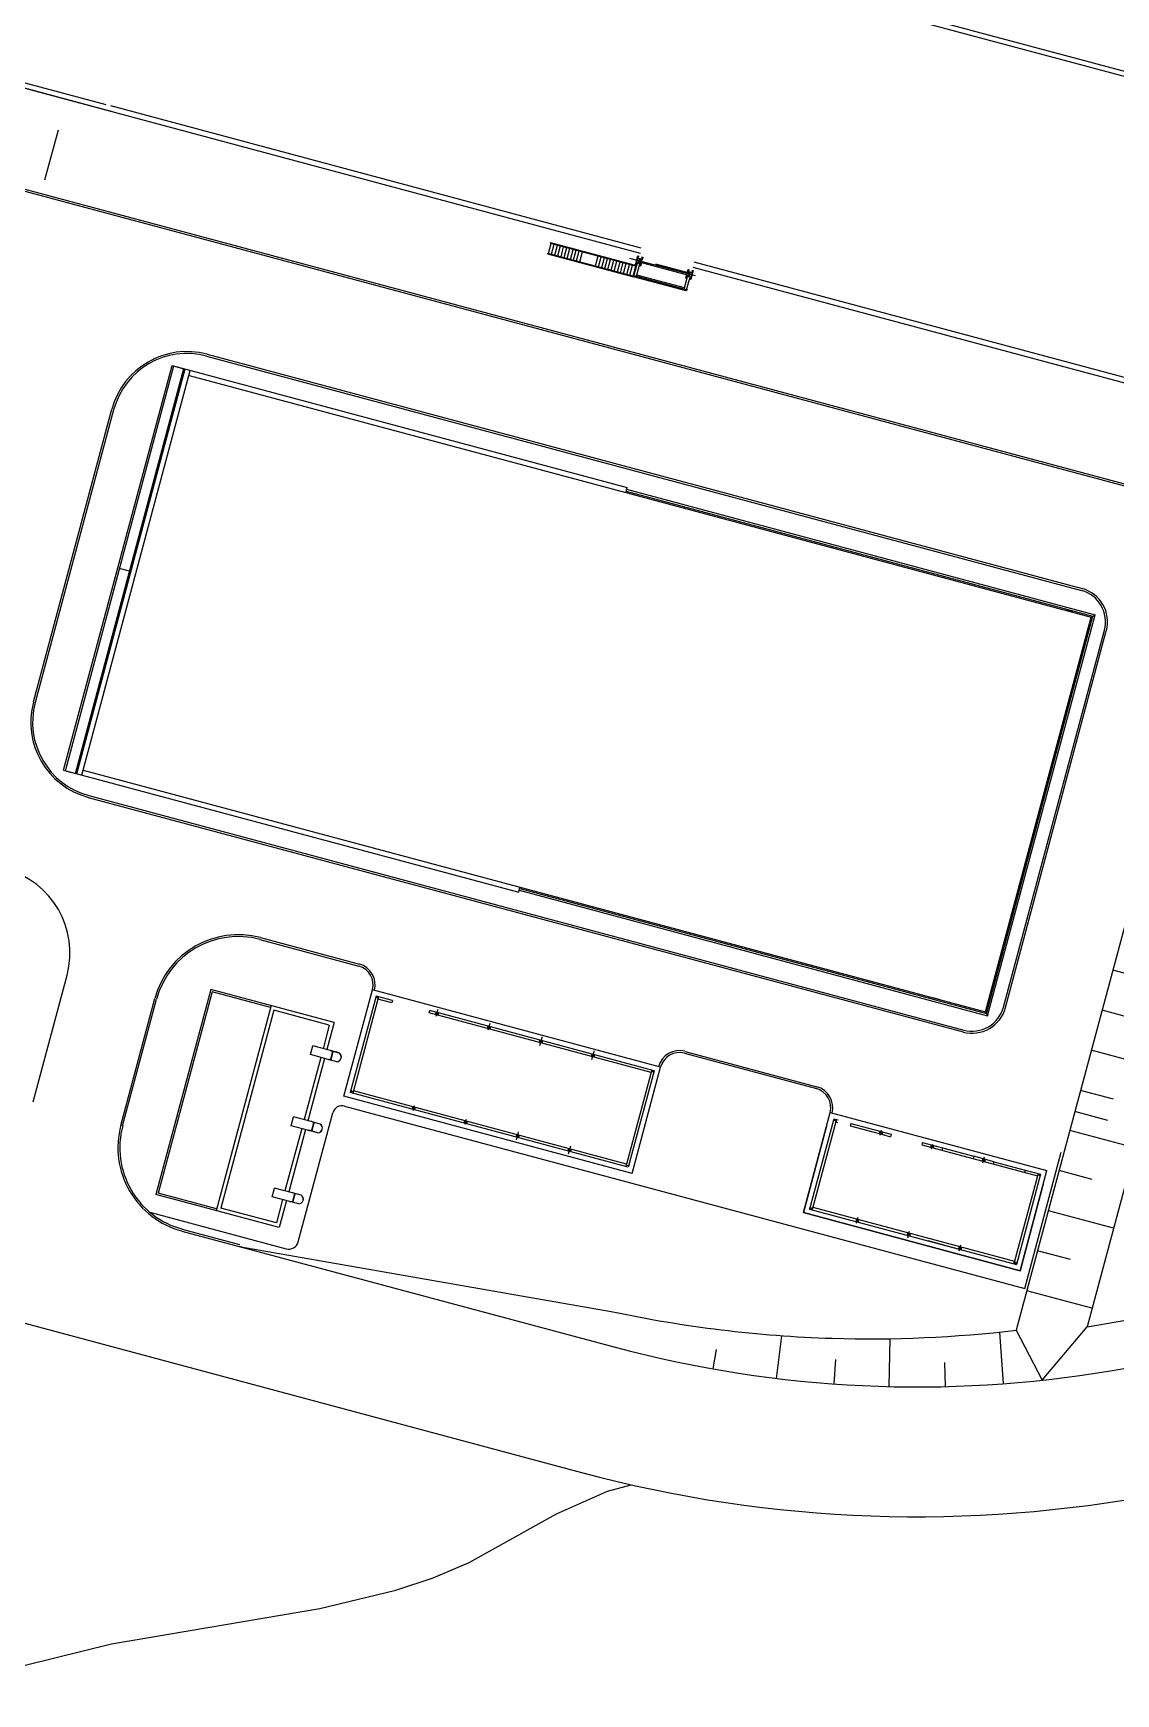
# Model space of a CAD drawing. Header units: millimetres. Extents: x 0 to 42050, y 0 to 29700.
# Drawn here: x 36033 to 36724, y 25786 to 26847 of the extents above; entities that cross this region are included whole.
import ezdxf

# ---------------------------------------------------------------- set-up
doc = ezdxf.new("R2010")
doc.units = ezdxf.units.MM
doc.header["$LTSCALE"] = 50
doc.layers.add('CHAVE', color=8, linetype='Continuous', transparency=0.4)

# ---------------------------------------------------------------- blocks, each defined once
blk = doc.blocks.new('A$C348914f2')
at = {"layer": 'CHAVE'}
for p, q in [((-4745.5, -2401.2), (-5047.2, -2320.3)), ((-5046.3, -2317.1), (-4747.8, -2397.1)), ((-5618.3, -2362.9), (-5129.7, -2493.8)), ((-5617.5, -2359.7), (-5471, -2398.9)), ((-5466.6, -2403.5), (-5617.5, -2363.1)), ((-5128.9, -2490.6), (-5467.8, -2399.8)), ((-5501.4, -2415.3), (-5510, -2447.3)), ((-5646.8, -2421), (-4786.8, -2651.5)), ((-5646.5, -2419.8), (-4786.5, -2650.3)), ((-5188.2, -2494), (-5186.5, -2487.6)), ((-5187, -2487), (-5187.1, -2487.4)), ((-5187.1, -2487.4), (-5132, -2502.2)), ((-5187, -2487), (-5131.9, -2501.8)), ((-5186.2, -2494.5), (-5184.5, -2488.1)), ((-5184.2, -2495.1), (-5182.5, -2488.7)), ((-5182.2, -2495.6), (-5180.5, -2489.2)), ((-5180.2, -2496.2), (-5178.5, -2489.7)), ((-5178.2, -2496.7), (-5176.5, -2490.3)), ((-5176.2, -2497.2), (-5174.5, -2490.8)), ((-5174.2, -2497.8), (-5172.5, -2491.4)), ((-5172.2, -2498.3), (-5170.5, -2491.9)), ((-5188.8, -2493.8), (-5188.9, -2494.2)), ((-5188.9, -2494.2), (-5133.8, -2509)), ((-5188.8, -2493.8), (-5133.7, -2508.6)), ((-5170.2, -2498.8), (-5168.5, -2492.4)), ((-5168.2, -2499.4), (-5166.5, -2493)), ((-5166.5, -2499.8), (-5166.6, -2500.2)), ((-5164.7, -2493), (-5164.8, -2493.4)), ((-5158.5, -2502), (-5158.6, -2502.4)), ((-5158.2, -2502), (-5156.5, -2495.6)), ((-5156.7, -2495.2), (-5156.8, -2495.6)), ((-5156.2, -2502.6), (-5154.5, -2496.2)), ((-5154.2, -2503.1), (-5152.5, -2496.7)), ((-5152.2, -2503.7), (-5150.5, -2497.3)), ((-5150.2, -2504.2), (-5148.5, -2497.8)), ((-5148.2, -2504.7), (-5146.5, -2498.3)), ((-5146.2, -2505.3), (-5144.5, -2498.9)), ((-5144.2, -2505.8), (-5142.5, -2499.4)), ((-5142.2, -2506.3), (-5140.5, -2499.9)), ((-5140.2, -2506.9), (-5138.5, -2500.5)), ((-5138.2, -2507.4), (-5136.5, -2501)), ((-5094.3, -2508.4), (-5136.2, -2497.2)), ((-5136.2, -2507.9), (-5134.5, -2501.5)), ((-5134.2, -2508.5), (-5132.4, -2502.1)), ((-5133.8, -2509), (-5131.4, -2500.2)), ((-5132.8, -2502), (-5132.7, -2501.6)), ((-5132, -2500.9), (-5132.6, -2501.2)), ((-5132.2, -2509.4), (-5129.8, -2500.6)), ((-5130.8, -2496.1), (-5131.1, -2495.6)), ((-5098.5, -2508.2), (-5130.3, -2499.6)), ((-5128.3, -2498.5), (-5129.9, -2498)), ((-5129.6, -2501.5), (-5129.4, -2502.1)), ((-5128.4, -2496.7), (-5127.9, -2496.4)), ((-5098.1, -2506.6), (-5119.7, -2500.8)), ((-5096.1, -2502.8), (-4797.6, -2582.8)), ((-4793.5, -2580.5), (-5095.2, -2499.6)), ((-5134.6, -2508.8), (-5134.5, -2508.4)), ((-5099.2, -2517.4), (-5134.1, -2508.1)), ((-5100.2, -2518), (-5133.8, -2509)), ((-5101.3, -2516), (-5131.8, -2507.8)), ((-5101.8, -2517.6), (-5099.4, -2508.8)), ((-5100, -2509.5), (-5100.5, -2509.8)), ((-5100.2, -2518), (-5097.8, -2509.2)), ((-5098.7, -2504.7), (-5099, -2504.2)), ((-5097.6, -2510.1), (-5097.3, -2510.6)), ((-5096.3, -2505.3), (-5095.8, -2505)), ((-5497.9, -2824.1), (-5428.6, -2565.6)), ((-5496.7, -2824.4), (-5427.4, -2565.9)), ((-5428.6, -2565.6), (-5138, -2643.4)), ((-5427, -2566), (-5421.9, -2567.4)), ((-5406.6, -2559.6), (-4847.8, -2709.3)), ((-5406.3, -2558.4), (-4847.4, -2708.1)), ((-5490.3, -2826.1), (-5421, -2567.6)), ((-5489.5, -2826.3), (-5420.2, -2567.8)), ((-5486.3, -2827.2), (-5417, -2568.7)), ((-5417.8, -2571.9), (-4841.6, -2726.3)), ((-5467.2, -2593.6), (-5517.3, -2780.5)), ((-5466, -2593.9), (-5516.1, -2780.9)), ((-5138.8, -2646.6), (-5138, -2643.4)), ((-5138.6, -2645.8), (-4840.6, -2725.7)), ((-5138.3, -2644.6), (-4839, -2724.8)), ((-5461.7, -2695.2), (-5456.1, -2696.7)), ((-4760.5, -2700.8), (-4889.4, -3181.7)), ((-4718.9, -2712), (-4844.2, -3179.6)), ((-4907.7, -2980.9), (-4839, -2724.8)), ((-4853.5, -2723.1), (-4857.6, -2722)), ((-4841.6, -2726.3), (-4839, -2724.8)), ((-4909.1, -2978.4), (-4841.6, -2726.3)), ((-4908.5, -2979.4), (-4840.6, -2725.7)), ((-4897.6, -2975.3), (-4833.1, -2734.7)), ((-4896.4, -2975.6), (-4831.9, -2735)), ((-5497.9, -2824.1), (-5207.2, -2901.9)), ((-5496, -2824.6), (-5490.9, -2825.9)), ((-5485.4, -2824), (-4909.1, -2978.4)), ((-5482.1, -2841.4), (-4923.3, -2991.2)), ((-5481.8, -2840.2), (-4923, -2990)), ((-6591.8, -2890.8), (-5167.1, -3272.5)), ((-5207.2, -2901.9), (-5206.4, -2898.7)), ((-5206.9, -2900.7), (-4907.7, -2980.9)), ((-5206.6, -2899.5), (-4908.5, -2979.4)), ((-5372.5, -2932.1), (-5309.4, -2949.1)), ((-5372.2, -2930.9), (-5309, -2947.9)), ((-5517.4, -3035.9), (-5495.7, -2954.9)), ((-4786.2, -2962.8), (-4827.8, -2951.7)), ((-5403.8, -2964.1), (-5438.9, -3095.1)), ((-5402.9, -2965.6), (-5437.4, -3094.2)), ((-5325.1, -2985.2), (-5403.8, -2964.1)), ((-5365.7, -2975.6), (-5402.9, -2965.6)), ((-5318.9, -3032.3), (-5300.6, -2964.3)), ((-5298.3, -2968.3), (-5314.8, -3029.9)), ((-5296.7, -2968.7), (-5312.8, -3028.8)), ((-5300.6, -2964.3), (-5300.6, -2964.2)), ((-5116.6, -3013.6), (-5300.6, -2964.3)), ((-5299.4, -2964.6), (-5299.4, -2964.5)), ((-5298.3, -2968.3), (-5298.7, -2969.9)), ((-5298.2, -2968.3), (-5298.6, -2969.9)), ((-5298.2, -2968.3), (-5298.6, -2969.9)), ((-5297, -2969.5), (-5298.4, -2969.1)), ((-5297, -2969.5), (-5298.4, -2969.1)), ((-5297, -2969.6), (-5298.4, -2969.2)), ((-5287.9, -2971.1), (-5298.3, -2968.3)), ((-5296.8, -2968.7), (-5297.2, -2970.3)), ((-5296.8, -2968.7), (-5297.2, -2970.3)), ((-5296.7, -2968.7), (-5297.1, -2970.3)), ((-5296.7, -2968.7), (-5297.1, -2970.3)), ((-4938.6, -2970.5), (-4942.8, -2969.4)), ((-5461.4, -3050.9), (-5439.7, -2969.9)), ((-5460.2, -3051.2), (-5438.5, -2970.2)), ((-5365.4, -2974.4), (-5400.5, -3105.4)), ((-5363.6, -2977.4), (-5397.4, -3103.7)), ((-5328.2, -2986.9), (-5363.6, -2977.4)), ((-5288.3, -2972.7), (-5297.1, -2970.3)), ((-5287.9, -2971.1), (-5288.3, -2972.7)), ((-5264.3, -2979.1), (-5263.9, -2977.5)), ((-5122.7, -3017.1), (-5264.3, -2979.1)), ((-5120.6, -3016), (-5263.9, -2977.5)), ((-5260.1, -2978.6), (-5260.5, -2980.2)), ((-5260, -2978.6), (-5260.4, -2980.2)), ((-5258.8, -2979.7), (-5260.2, -2979.3)), ((-5258.8, -2979.8), (-5260.2, -2979.4)), ((-5259.9, -2981.1), (-5258.7, -2976.6)), ((-5258.6, -2979), (-5259, -2980.6)), ((-5258.5, -2979), (-5258.9, -2980.6)), ((-4909.1, -2978.4), (-4907.7, -2980.9)), ((-4813.5, -2983), (-4834.6, -2977.3)), ((-5328.2, -2986.9), (-5332.2, -3001.9)), ((-5325.1, -2985.2), (-5329.8, -3002.5)), ((-5226.9, -2987.5), (-5227.3, -2989.1)), ((-5226.8, -2987.5), (-5227.2, -2989.1)), ((-5225.6, -2988.6), (-5227, -2988.3)), ((-5225.6, -2988.7), (-5227, -2988.3)), ((-5226.7, -2989.9), (-5225.5, -2985.5)), ((-5225.3, -2987.9), (-5225.8, -2989.5)), ((-5225.3, -2987.9), (-5225.7, -2989.5)), ((-5340.3, -3005.7), (-5338.8, -3000.1)), ((-5327.5, -3003.1), (-5338.8, -3000.1)), ((-5193.7, -2996.4), (-5194.1, -2998)), ((-5193.6, -2996.4), (-5194, -2998)), ((-5192.3, -2997.5), (-5193.8, -2997.2)), ((-5192.4, -2997.6), (-5193.8, -2997.2)), ((-5193.7, -2999.8), (-5192.3, -2994.7)), ((-5192.1, -2996.8), (-5192.6, -2998.4)), ((-5192.1, -2996.8), (-5192.5, -2998.4)), ((-5192.3, -2994.7), (-5192.3, -2994.4)), ((-5333.7, -3007.5), (-5344.3, -3047.2)), ((-5331.3, -3008.1), (-5341.9, -3047.9)), ((-5329, -3008.7), (-5340.3, -3005.7)), ((-5329, -3008.8), (-5329.1, -3009.1)), ((-5329.1, -3009.1), (-5329.1, -3009.1)), ((-5323.3, -3010.2), (-5329, -3008.7)), ((-5323.3, -3010.2), (-5329, -3008.7)), ((-5328.6, -3008.9), (-5329, -3008.8)), ((-5328.6, -3008.8), (-5328.6, -3008.9)), ((-5327.6, -3008.6), (-5327.7, -3009.1)), ((-5327, -3008.8), (-5327.6, -3008.6)), ((-5327.5, -3003.1), (-5327.4, -3002.7)), ((-5327.1, -3003.2), (-5327.5, -3003.1)), ((-5321.8, -3004.6), (-5327.5, -3003.1)), ((-5321.9, -3004.7), (-5327.5, -3003.2)), ((-5327.4, -3002.7), (-5327.4, -3002.7)), ((-5325.9, -3003.5), (-5327.4, -3009.1)), ((-5326.1, -3004), (-5327.4, -3008.7)), ((-5326, -3004), (-5327.2, -3008.7)), ((-5327.1, -3003.2), (-5327.1, -3003.2)), ((-5327, -3008.8), (-5327.1, -3009.2)), ((-5326.2, -3003.5), (-5326.4, -3003.9)), ((-5325.7, -3004.1), (-5326.4, -3003.9)), ((-5325.6, -3003.6), (-5325.7, -3004.1)), ((-5160.4, -3005.3), (-5160.9, -3006.9)), ((-5160.4, -3005.3), (-5160.8, -3006.9)), ((-5159.1, -3006.5), (-5160.6, -3006.1)), ((-5159.1, -3006.5), (-5160.6, -3006.1)), ((-5160.5, -3008.7), (-5159.1, -3003.6)), ((-5158.9, -3005.7), (-5159.4, -3007.3)), ((-5158.8, -3005.7), (-5159.3, -3007.3)), ((-5159.1, -3003.6), (-5159.1, -3003.3)), ((-5101.3, -3004.8), (-5017, -3027.4)), ((-5101, -3003.6), (-5016.7, -3026.2)), ((-4799.9, -3014.1), (-4841.5, -3002.9)), ((-5122.2, -3015.5), (-5138.3, -3075.6)), ((-5120.6, -3016), (-5137.2, -3077.6)), ((-5134.8, -3081.6), (-5116.6, -3013.6)), ((-5122.2, -3015.5), (-5122.7, -3017.1)), ((-5122.1, -3015.6), (-5122.6, -3017.2)), ((-5120.9, -3016.7), (-5122.4, -3016.3)), ((-5120.9, -3016.8), (-5122.4, -3016.4)), ((-5120.7, -3015.9), (-5121.1, -3017.5)), ((-5120.6, -3016), (-5121.1, -3017.6)), ((-5117.8, -3013.3), (-5117.8, -3013.3)), ((-5116.6, -3013.6), (-5116.6, -3013.6)), ((-5134.8, -3081.6), (-5318.9, -3032.3)), ((-5314.3, -3028.4), (-5314.8, -3030)), ((-5314.3, -3028.4), (-5314.8, -3030)), ((-5314.3, -3028.4), (-5314.8, -3030)), ((-5314.3, -3028.4), (-5314.8, -3030)), ((-5137.2, -3077.6), (-5314.8, -3029.9)), ((-5313.1, -3029.5), (-5314.5, -3029.1)), ((-5313.1, -3029.5), (-5314.5, -3029.2)), ((-5312.9, -3028.7), (-5313.3, -3030.3)), ((-5312.8, -3028.8), (-5313.2, -3030.4)), ((-5138.3, -3075.6), (-5312.8, -3028.8)), ((-4827.3, -3034.2), (-4848.4, -3028.5)), ((-5348.1, -3125.3), (-5326, -3042.9)), ((-5318.4, -3038.5), (-4884, -3155)), ((-5275, -3038.9), (-5275.4, -3040.5)), ((-5274.9, -3038.9), (-5275.3, -3040.5)), ((-5273.7, -3040.1), (-5275.1, -3039.7)), ((-5273.7, -3040.2), (-5275.1, -3039.8)), ((-5274, -3038.3), (-5274.8, -3041.5)), ((-5273.5, -3039.3), (-5273.9, -3040.9)), ((-5273.4, -3039.3), (-5273.8, -3040.9)), ((-5025.4, -3106.6), (-5008.3, -3042.6)), ((-5008.3, -3042.6), (-4869.8, -3079.7)), ((-4830.9, -3047.8), (-4852, -3042.1)), ((-5345.8, -3052.9), (-5356.5, -3092.6)), ((-5343.4, -3053.5), (-5354.1, -3093.3)), ((-5352.5, -3051.1), (-5351, -3045.5)), ((-5341.2, -3054.1), (-5352.5, -3051.1)), ((-5339.7, -3048.5), (-5351, -3045.5)), ((-5335.5, -3055.6), (-5341.2, -3054)), ((-5335.5, -3055.6), (-5341.2, -3054.1)), ((-5341.1, -3054.2), (-5341.2, -3054.5)), ((-5340.8, -3054.3), (-5341.1, -3054.2)), ((-5340.8, -3054.2), (-5340.8, -3054.3)), ((-5339.8, -3054), (-5339.9, -3054.4)), ((-5339.1, -3054.2), (-5339.8, -3054)), ((-5334, -3050.1), (-5339.7, -3048.5)), ((-5334, -3050), (-5339.7, -3048.5)), ((-5339.6, -3048.5), (-5339.5, -3048.1)), ((-5339.5, -3048.1), (-5339.6, -3048.1)), ((-5339.3, -3048.5), (-5339.6, -3048.5)), ((-5338.1, -3048.9), (-5339.6, -3054.5)), ((-5338.3, -3049.4), (-5339.5, -3054.1)), ((-5338.1, -3049.4), (-5339.4, -3054.1)), ((-5339.3, -3048.6), (-5339.3, -3048.5)), ((-5339.1, -3054.2), (-5339.3, -3054.6)), ((-5338.4, -3048.8), (-5338.5, -3049.3)), ((-5337.9, -3049.5), (-5338.5, -3049.3)), ((-5337.8, -3049), (-5337.9, -3049.5)), ((-5241.8, -3047.8), (-5242.2, -3049.4)), ((-5241.7, -3047.8), (-5242.1, -3049.4)), ((-5240.5, -3049), (-5241.9, -3048.6)), ((-5240.5, -3049.1), (-5241.9, -3048.7)), ((-5240.8, -3047.2), (-5241.6, -3050.4)), ((-5240.3, -3048.2), (-5240.7, -3049.8)), ((-5240.2, -3048.2), (-5240.6, -3049.8)), ((-5010.6, -3051.4), (-5025.4, -3106.6)), ((-5006.1, -3047.5), (-5021.4, -3104.3)), ((-5004.7, -3048.7), (-5019.3, -3103.1)), ((-5005.8, -3046.7), (-5006.3, -3048.3)), ((-5005.9, -3046.7), (-5006.3, -3048.3)), ((-5005.8, -3046.7), (-5006.3, -3048.3)), ((-5006.1, -3047.5), (-5004.6, -3047.9)), ((-5006.1, -3047.5), (-5004.6, -3047.9)), ((-5006, -3047.4), (-5004.6, -3047.8)), ((-5005.9, -3046.7), (-5003.1, -3047.4)), ((-5004.4, -3047.1), (-5004.8, -3048.7)), ((-5004.4, -3047.1), (-5004.8, -3048.7)), ((-5004.3, -3047.1), (-5004.7, -3048.7)), ((-5004.7, -3048.7), (-5003.5, -3049)), ((-4995.1, -3049.6), (-4995.5, -3051.2)), ((-4995.5, -3051.2), (-4972.9, -3057.2)), ((-4995.1, -3049.6), (-4972.5, -3055.6)), ((-4976.3, -3057.1), (-4975.5, -3054)), ((-4813.6, -3065.3), (-4855.2, -3054.1)), ((-5341.2, -3054.5), (-5341.3, -3054.5)), ((-5208.6, -3056.7), (-5209, -3058.3)), ((-5208.5, -3056.7), (-5208.9, -3058.3)), ((-5207.3, -3057.9), (-5208.7, -3057.5)), ((-5207.3, -3058), (-5208.7, -3057.6)), ((-5208.6, -3060.1), (-5207.3, -3055)), ((-5207.5, -3056.1), (-5208.4, -3059.3)), ((-5207, -3057.1), (-5207.5, -3058.7)), ((-5207, -3057.1), (-5207.4, -3058.7)), ((-5175.4, -3069.1), (-5174, -3063.9)), ((-4976.5, -3054.5), (-4976.9, -3056.1)), ((-4976.4, -3054.6), (-4976.9, -3056.2)), ((-4976.6, -3055.3), (-4975.2, -3055.7)), ((-4976.6, -3055.4), (-4975.2, -3055.8)), ((-4975.5, -3056.5), (-4969.7, -3058.1)), ((-4975, -3054.9), (-4975.4, -3056.5)), ((-4974.9, -3055), (-4975.3, -3056.6)), ((-4975, -3054.9), (-4969.3, -3056.5)), ((-4969.3, -3056.5), (-4969.7, -3058.1)), ((-4949.3, -3061.8), (-4949.7, -3063.4)), ((-4949.7, -3063.4), (-4875.9, -3083.2)), ((-4949.3, -3061.8), (-4936.5, -3065.3)), ((-4943.7, -3063.3), (-4944.1, -3064.9)), ((-4943.6, -3063.4), (-4944, -3065)), ((-4943.8, -3064.1), (-4942.4, -3064.5)), ((-4943.8, -3064.2), (-4942.4, -3064.6)), ((-4943.5, -3065.9), (-4942.7, -3062.8)), ((-4942.2, -3063.7), (-4942.6, -3065.3)), ((-4942.1, -3063.8), (-4942.5, -3065.4)), ((-5175.4, -3065.6), (-5175.8, -3067.2)), ((-5175.3, -3065.6), (-5175.7, -3067.2)), ((-5174, -3066.8), (-5175.5, -3066.4)), ((-5174.1, -3066.9), (-5175.5, -3066.5)), ((-5173.8, -3066), (-5174.3, -3067.6)), ((-5173.8, -3066.1), (-5174.2, -3067.7)), ((-4936.5, -3065.3), (-4936.9, -3066.9)), ((-4936.5, -3065.3), (-4916.5, -3070.6)), ((-4916.5, -3070.6), (-4916.9, -3072.2)), ((-4903.7, -3074.1), (-4916.5, -3070.6)), ((-4910.9, -3072.1), (-4911.3, -3073.7)), ((-4910.8, -3072.1), (-4911.2, -3073.7)), ((-4911, -3072.9), (-4909.6, -3073.3)), ((-4911, -3073), (-4909.6, -3073.4)), ((-4910.7, -3074.7), (-4909.7, -3070.9)), ((-4909.4, -3072.5), (-4909.8, -3074.1)), ((-4909.3, -3072.6), (-4909.7, -3074.2)), ((-4903.7, -3074.1), (-4904.1, -3075.7)), ((-4903.7, -3074.1), (-4883.7, -3079.4)), ((-4884, -3155), (-4860.7, -3068)), ((-5138.3, -3075.6), (-5138.8, -3077.2)), ((-5138.3, -3075.6), (-5138.7, -3077.2)), ((-5138.3, -3075.6), (-5138.7, -3077.2)), ((-5138.3, -3075.6), (-5138.7, -3077.2)), ((-5138.3, -3075.6), (-5138.7, -3077.2)), ((-5137, -3076.8), (-5138.5, -3076.4)), ((-5136.8, -3076), (-5137.2, -3077.6)), ((-5136.7, -3076), (-5137.2, -3077.6)), ((-4875.5, -3081.6), (-4890.5, -3137.6)), ((-4873.9, -3082), (-4889.3, -3139.7)), ((-4887, -3143.7), (-4869.8, -3079.7)), ((-4883.7, -3079.4), (-4884.1, -3081)), ((-4883.7, -3079.4), (-4873.9, -3082)), ((-4875.5, -3081.6), (-4875.9, -3083.2)), ((-4875.5, -3081.6), (-4875.9, -3083.2)), ((-4875.4, -3081.6), (-4875.8, -3083.2)), ((-4875.4, -3081.6), (-4875.8, -3083.2)), ((-4875.6, -3082.4), (-4874.1, -3082.8)), ((-4875.6, -3082.4), (-4874.1, -3082.8)), ((-4875.6, -3082.5), (-4874.2, -3082.9)), ((-4873.9, -3082), (-4874.4, -3083.6)), ((-4873.9, -3082), (-4874.4, -3083.6)), ((-4873.9, -3082), (-4874.3, -3083.6)), ((-4841, -3085.4), (-4862.1, -3079.7)), ((-5360.2, -3116.2), (-5438.9, -3095.1)), ((-5400.2, -3104.2), (-5437.4, -3094.2)), ((-5364.6, -3096.5), (-5363.1, -3090.9)), ((-5353.3, -3099.5), (-5364.6, -3096.5)), ((-5351.8, -3093.9), (-5363.1, -3090.9)), ((-5351.8, -3093.8), (-5351.7, -3093.5)), ((-5351.4, -3093.9), (-5351.8, -3093.8)), ((-5346.2, -3095.4), (-5351.8, -3093.9)), ((-5346.2, -3095.4), (-5351.8, -3093.9)), ((-5351.7, -3093.5), (-5351.7, -3093.5)), ((-5350.2, -3094.3), (-5351.7, -3099.9)), ((-5350.4, -3094.7), (-5351.7, -3099.4)), ((-5350.3, -3094.8), (-5351.5, -3099.5)), ((-5351.4, -3094), (-5351.4, -3093.9)), ((-5350.6, -3094.2), (-5350.7, -3094.7)), ((-5350, -3094.8), (-5350.7, -3094.7)), ((-5349.9, -3094.4), (-5350, -3094.8)), ((-4872.2, -3088.5), (-4887, -3143.7)), ((-5442.8, -3106.3), (-5355.7, -3129.7)), ((-5362, -3113.2), (-5397.4, -3103.7)), ((-5358, -3098.2), (-5362, -3113.2)), ((-5355.6, -3098.9), (-5360.2, -3116.2)), ((-5353.3, -3099.5), (-5353.4, -3099.9)), ((-5353.4, -3099.9), (-5353.4, -3099.9)), ((-5347.7, -3100.9), (-5353.3, -3099.4)), ((-5352.9, -3099.6), (-5353.3, -3099.5)), ((-5347.7, -3101), (-5353.3, -3099.5)), ((-5352.9, -3099.6), (-5352.9, -3099.6)), ((-5351.9, -3099.4), (-5352.1, -3099.8)), ((-5351.3, -3099.5), (-5351.9, -3099.4)), ((-5351.3, -3099.5), (-5351.4, -3100)), ((-5025.4, -3106.6), (-4887, -3143.7)), ((-4887, -3143.7), (-5025.4, -3106.6)), ((-5021.4, -3104.3), (-5020.9, -3102.7)), ((-5021.4, -3104.3), (-4889.3, -3139.7)), ((-5020.8, -3102.7), (-5021.3, -3104.3)), ((-5021.3, -3104.3), (-5020.8, -3102.7)), ((-5021.3, -3104.3), (-5020.8, -3102.7)), ((-5021.1, -3103.5), (-5019.6, -3103.9)), ((-5019.6, -3103.9), (-5021.1, -3103.5)), ((-5019.6, -3103.9), (-5021.1, -3103.5)), ((-5019.6, -3103.9), (-5021.1, -3103.5)), ((-5019.3, -3103.1), (-5019.8, -3104.7)), ((-5019.4, -3103.1), (-5019.8, -3104.7)), ((-5019.4, -3103.1), (-5019.8, -3104.7)), ((-5019.4, -3103.1), (-5019.8, -3104.7)), ((-5019.8, -3104.7), (-5019.4, -3103.1)), ((-5019.8, -3104.7), (-5019.3, -3103.1)), ((-5019.8, -3104.7), (-5019.4, -3103.1)), ((-5019.8, -3104.7), (-5019.3, -3103.1)), ((-5019.3, -3103.1), (-4890.5, -3137.6)), ((-4827.3, -3116.5), (-4868.9, -3105.4)), ((-5422.1, -3117.2), (-5385.5, -3127)), ((-4991.4, -3110.6), (-4991.9, -3112.2)), ((-4991.5, -3110.6), (-4991.9, -3112.2)), ((-4991.6, -3111.4), (-4990.2, -3111.8)), ((-4991.4, -3113.4), (-4990.4, -3109.6)), ((-4990, -3111), (-4990.4, -3112.6)), ((-4990, -3111), (-4990.4, -3112.6)), ((-4990, -3111), (-4990.4, -3112.6)), ((-4990, -3111), (-4990.4, -3112.6)), ((-4989.9, -3111), (-4990.3, -3112.6)), ((-5422.4, -3118.4), (-5385.8, -3128.2)), ((-5381.6, -3129.3), (-5385.8, -3128.2)), ((-5385.8, -3128.2), (-5148.1, -3169.7)), ((-5385.8, -3128.2), (-5145.7, -3192.5)), ((-4958.7, -3119.4), (-4959.1, -3121)), ((-4958.6, -3119.4), (-4959, -3121)), ((-4958.8, -3120.2), (-4957.4, -3120.6)), ((-4958.6, -3122.2), (-4958.7, -3122.6)), ((-4958.6, -3122.2), (-4957.6, -3118.4)), ((-4957.2, -3119.8), (-4957.6, -3121.4)), ((-4957.2, -3119.8), (-4957.6, -3121.4)), ((-4957.2, -3119.8), (-4957.6, -3121.4)), ((-4957.2, -3119.8), (-4957.6, -3121.4)), ((-4957.1, -3119.8), (-4957.5, -3121.4)), ((-4945.9, -3124.5), (-4925.9, -3129.9)), ((-4925.9, -3128.2), (-4926.3, -3129.8)), ((-4925.8, -3128.2), (-4926.2, -3129.8)), ((-4925.8, -3131), (-4924.8, -3127.2)), ((-4926, -3129), (-4924.6, -3129.4)), ((-4924.4, -3128.6), (-4924.8, -3130.2)), ((-4924.4, -3128.6), (-4924.8, -3130.2)), ((-4924.4, -3128.6), (-4924.8, -3130.2)), ((-4924.4, -3128.6), (-4924.8, -3130.2)), ((-4924.3, -3128.6), (-4924.7, -3130.2)), ((-4890.5, -3137.6), (-4890.9, -3139.2)), ((-4890.9, -3139.2), (-4890.5, -3137.6)), ((-4890.4, -3137.7), (-4890.8, -3139.3)), ((-4890.8, -3139.3), (-4890.4, -3137.7)), ((-4890.8, -3139.3), (-4890.4, -3137.7)), ((-4890.6, -3138.4), (-4889.2, -3138.8)), ((-4889.2, -3138.8), (-4890.6, -3138.4)), ((-4890.6, -3138.5), (-4889.2, -3138.8)), ((-4889.2, -3138.9), (-4890.6, -3138.5)), ((-4889.2, -3138.8), (-4890.6, -3138.5)), ((-4888.9, -3138), (-4889.4, -3139.6)), ((-4888.9, -3138), (-4889.4, -3139.6)), ((-4888.9, -3138), (-4889.4, -3139.6)), ((-4888.9, -3138), (-4889.4, -3139.6)), ((-4889.4, -3139.6), (-4888.9, -3138)), ((-4889.4, -3139.6), (-4888.9, -3138)), ((-4889.3, -3139.7), (-4888.9, -3138.1)), ((-4854.7, -3136.6), (-4875.8, -3131)), ((-4841.1, -3167.7), (-4882.7, -3156.6)), ((-4872.8, -3213.6), (-4844.2, -3179.6)), ((-5039.4, -3185.2), (-5042.7, -3212.5)), ((-4970.1, -3187.1), (-4970.9, -3217.7)), ((-4900.2, -3182.9), (-4897.8, -3215.9)), ((-4889.4, -3181.7), (-4872.8, -3213.6)), ((-5081.1, -3194.1), (-5083.3, -3206.4)), ((-5004.8, -3200.5), (-5005.9, -3216)), ((-4935.2, -3202.4), (-4934.9, -3217.7))]:
    blk.add_line(p, q, dxfattribs=at)
at = {"layer": 'CHAVE', "flags": 128}
for points in [[(-5131.8, -2501.4), (-5132.6, -2501.2), (-5131.1, -2495.6), (-5130.3, -2495.8)], [(-5131.6, -2501), (-5132, -2500.9), (-5130.8, -2496.1)], [(-5130.8, -2496.1), (-5130.4, -2496.2)], [(-5128.8, -2500), (-5129.4, -2502.1), (-5130.2, -2501.8)], [(-5129.2, -2499.9), (-5129.6, -2501.5), (-5130, -2501.4)], [(-5128.8, -2496.6), (-5128.4, -2496.7), (-5128.8, -2498.3)], [(-5128.7, -2496.2), (-5127.9, -2496.4)], [(-5127.9, -2496.4), (-5128.4, -2498.4)], [(-5099.7, -2510), (-5100.5, -2509.8), (-5100, -2507.8)], [(-5099.6, -2509.6), (-5100, -2509.5), (-5099.6, -2507.9)], [(-5099.6, -2506.2), (-5099, -2504.2), (-5098.2, -2504.4)], [(-5099.2, -2506.3), (-5098.7, -2504.7)], [(-5098.7, -2504.7), (-5098.3, -2504.8)], [(-5095.8, -2505), (-5097.3, -2510.6), (-5098.1, -2510.4)], [(-5096.7, -2505.2), (-5096.3, -2505.3), (-5097.6, -2510.1), (-5098, -2510)], [(-5096.6, -2504.8), (-5095.8, -2505)], [(-6041.2, -3357.6), (-5963.9, -3381.3), (-5895.9, -3398.3), (-5860.6, -3404.7), (-5829.7, -3408.6), (-5731.9, -3413.9), (-5630.9, -3413.8), (-5600.2, -3411.9), (-5575.3, -3408.5), (-5467.4, -3381.9), (-5334.2, -3359.4), (-5285.8, -3347.8), (-5261.9, -3339.8), (-5238.9, -3330.1), (-5183, -3298.9), (-5150.4, -3284.5), (-5135.4, -3280.4)], [(-4844.2, -3179.6), (-4746.7, -3162.7), (-4658.5, -3139), (-4574.5, -3105.1), (-4535, -3090)]]:
    blk.add_lwpolyline(points, dxfattribs=at)
for points in [[(-5130.6, -2497.2), (-5130.6, -2497), (-5129, -2497.4), (-5129, -2497.6), (-5129.7, -2497.4), (-5130.5, -2500.3), (-5129.8, -2500.5), (-5129.8, -2500.6), (-5131.4, -2500.2), (-5131.4, -2500), (-5130.7, -2500.2), (-5129.9, -2497.4)], [(-5098.6, -2505.8), (-5098.6, -2505.6), (-5097, -2506), (-5097, -2506.2), (-5097.7, -2506), (-5098.5, -2508.8), (-5097.8, -2509), (-5097.8, -2509.2), (-5099.4, -2508.8), (-5099.4, -2508.6), (-5098.7, -2508.8), (-5097.9, -2506)]]:
    blk.add_lwpolyline(points, close=True, dxfattribs=at)
at = {"layer": 'CHAVE'}
for centre, radius, start, end in [((-5419.1, -2606.4), 49.7, 74.9999, 164.9999), ((-5419.1, -2606.4), 48.5, 74.9999, 164.9999), ((-4853.1, -2729.3), 20.7, 344.9999, 74.9999), ((-4853.1, -2729.3), 22, 344.9999, 74.9999), ((-5469.2, -2793.4), 49.7, 164.9999, 254.9999), ((-5469.2, -2793.4), 48.5, 164.9999, 254.9999), ((-5548.9, -2940.6), 55.1, 344.9999, 74.9999), ((-5386.4, -2984.2), 55.1, 74.9999, 164.9998), ((-5386.4, -2984.2), 53.9, 74.9999, 164.9998), ((-5312.5, -2961), 13.6, 344.9999, 74.9999), ((-5312.5, -2961), 12.3, 344.9999, 74.9999), ((-4917.6, -2970), 22, 254.9999, 344.9999), ((-4917.6, -2970), 20.7, 254.9999, 344.9999), ((-5323.5, -3007.2), 3.04, 272.182, 57.8179), ((-5323.5, -3007.2), 2.98, 272.3341, 57.6658), ((-5104.6, -3016.8), 13.7, 74.9999, 164.9999), ((-5104.6, -3016.8), 12.4, 74.9999, 164.9999), ((-5020.3, -3039.4), 12.4, 344.9999, 74.9999), ((-5020.3, -3039.4), 13.7, 344.9999, 74.9999), ((-5320, -3044.5), 6.21, 74.9875, 164.9999), ((-5408.1, -3065.1), 55.1, 164.9998, 254.9999), ((-5408.1, -3065.1), 53.9, 164.9998, 254.9999), ((-5335.6, -3052.6), 3.04, 272.182, 57.8179), ((-5335.6, -3052.6), 2.98, 272.3341, 57.6658), ((-5347.8, -3098), 3.04, 272.182, 57.8179), ((-5347.8, -3098), 2.98, 272.3341, 57.6658), ((-4952.7, -2472.2), 745.7, 255, 304.0596), ((-5354.1, -3123.7), 6.21, 254.9999, 344.9992), ((-4952.7, -2472.2), 828.6, 255, 306.5436), ((-4982.6, -2397.2), 790, 257.9092, 268.2317), ((-4982.6, -2397.2), 790, 268.2317, 276.7777)]:
    blk.add_arc(centre, radius, start, end, dxfattribs=at)

msp = doc.modelspace()

# ---------------------------------------------------------------- block references
msp.add_blockref('A$C348914f2', (41550, 29200))

doc.saveas('drawing.dxf')
